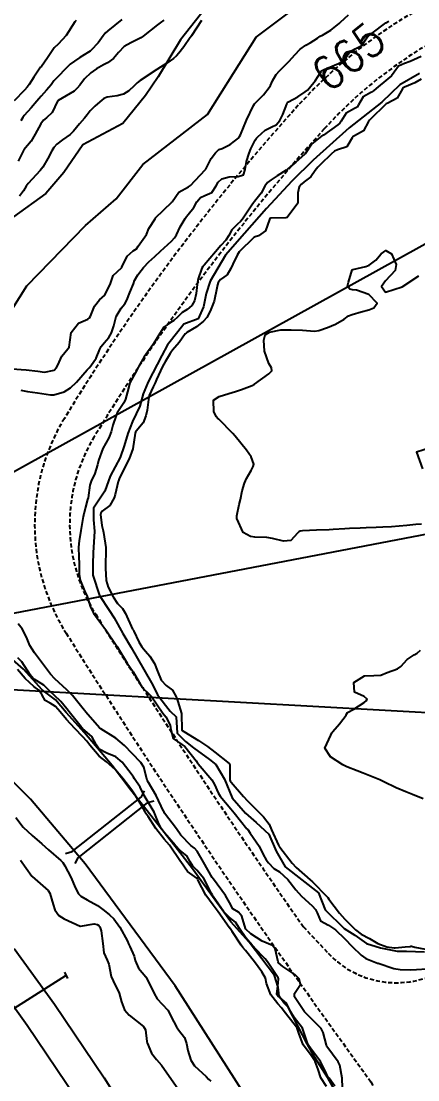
# Model space of a CAD drawing. Header units: metres. Extents: x 292545 to 299085, y 7450245 to 7463078.
# Drawn here: x 296191.6 to 296239.6, y 7458062.8 to 7458191.1 of the extents above; entities that cross this region are included whole.
import ezdxf
from ezdxf.enums import TextEntityAlignment as Align

# ---------------------------------------------------------------- set-up
doc = ezdxf.new("R2010")
doc.units = ezdxf.units.M
doc.linetypes.add('CONTINUO', pattern=[0])
doc.linetypes.add('DASHED', pattern=[0.75, 0.5, -0.25])
for name, color, linetype in [('Cotas', 45, 'Continuous'), ('Curvas de Nivel 1m', 11, 'Continuous'), ('Curvas de Nivel 5m', 15, 'Continuous'), ('Hidrografia', 140, 'Continuous'), ('Linha Férrea', 20, 'Continuous'), ('Pontes e viadutos', 190, 'Continuous'), ('Pórtico', 62, 'Continuous'), ('TEXTO', 45, 'Continuous'), ('Vias Secundárias', 230, 'DASHED')]:
    doc.layers.add(name, color=color, linetype=linetype)
doc.styles.add('Style-STANDARD', font='STANDARD.shx')

msp = doc.modelspace()

# ---------------------------------------------------------------- linework, layer by layer
at = {"layer": 'Curvas de Nivel 1m', "flags": 128}
for points, elevation in [([(296190.07, 7458148.99), (296191.6, 7458148.89), (296192.19, 7458148.85), (296193.6, 7458148.66), (296194.43, 7458148.57), (296195.6, 7458148.82), (296195.89, 7458149.11), (296196.03, 7458149.39), (296196.52, 7458150.48), (296197.26, 7458151.37), (296197.41, 7458151.6), (296197.65, 7458153.37), (296198.54, 7458154.48), (296199.68, 7458154.99), (296199.88, 7458155.14), (296199.98, 7458155.34), (296200.47, 7458156.56), (296201.07, 7458157.33), (296201.42, 7458157.61), (296201.71, 7458157.88), (296202.42, 7458159.31), (296202.75, 7458160.29), (296203.75, 7458161.22), (296203.79, 7458161.26), (296203.79, 7458161.29), (296204.42, 7458162.63), (296205.17, 7458163.28), (296205.55, 7458163.5), (296205.78, 7458163.81), (296206.39, 7458164.66), (296206.77, 7458165.26), (296207.07, 7458165.99), (296207.82, 7458167.15), (296207.85, 7458167.22), (296207.86, 7458167.25), (296209.84, 7458169.18), (296209.86, 7458169.2), (296209.87, 7458169.22), (296210.7, 7458170.37), (296211.87, 7458171.04), (296211.97, 7458171.1), (296212.1, 7458171.2), (296213.89, 7458173.09), (296213.93, 7458173.14), (296213.94, 7458173.17), (296214.6, 7458174.47), (296215.15, 7458175.16), (296215.53, 7458175.54), (296215.92, 7458175.68), (296216.9, 7458176.17), (296217.94, 7458176.95), (296218.01, 7458177.06), (296218.05, 7458177.13), (296218.16, 7458177.34), (296218.87, 7458179.12), (296219.75, 7458180.87), (296219.87, 7458181.1), (296219.92, 7458181.16), (296219.98, 7458181.22), (296220.93, 7458182.16), (296221.65, 7458183.08), (296221.78, 7458183.32), (296222.02, 7458183.88), (296222.47, 7458184.63), (296222.87, 7458185.07), (296224.05, 7458186.27), (296224.72, 7458187.04), (296225.39, 7458187.71), (296226.07, 7458188.21), (296226.61, 7458188.49), (296227.49, 7458189.02), (296227.82, 7458189.28), (296228.09, 7458189.41), (296229.09, 7458190), (296230.1, 7458190.81), (296230.19, 7458190.89), (296230.27, 7458190.98), (296231.23, 7458191.86)], 664), ([(296198.25, 7458191.2), (296198.1, 7458191.01), (296197.03, 7458189.38), (296196.07, 7458188.33), (296195.58, 7458187.88), (296195.25, 7458187.4), (296194.8, 7458186.65), (296194.04, 7458185.62), (296193.94, 7458185.51), (296193.87, 7458185.41), (296193.13, 7458184.31), (296192.57, 7458183.42), (296192.34, 7458183.1), (296192.01, 7458182.73), (296190.76, 7458181.45)], 667), ([(296213.43, 7458191.18), (296212.21, 7458189.32), (296212.13, 7458189.2), (296212.08, 7458189.13), (296211.29, 7458187.99), (296210.69, 7458187.21), (296210.39, 7458186.88), (296210.05, 7458186.58), (296209.25, 7458186.03), (296208.03, 7458185.24), (296206.02, 7458183.92), (296205.65, 7458183.64), (296205.29, 7458183.28), (296204.62, 7458182.66), (296204, 7458182.27), (296203.23, 7458182.07), (296201.99, 7458181.89), (296201.59, 7458181.72), (296201.11, 7458181.33), (296200.53, 7458180.78), (296199.97, 7458180.23), (296199.57, 7458179.75), (296199.25, 7458179.35), (296198.67, 7458178.64), (296197.95, 7458177.76), (296197.52, 7458177.37), (296196.61, 7458176.71), (296195.92, 7458176.18), (296195.54, 7458175.77), (296195.32, 7458175.4), (296194.83, 7458174.47), (296194.21, 7458173.41), (296194.07, 7458173.22), (296193.89, 7458173.01), (296192.45, 7458171.43), (296192.21, 7458171.1), (296191.86, 7458170.52), (296191.39, 7458169.91)], 664), ([(296203.79, 7458191.29), (296202.09, 7458189.94), (296201.77, 7458189.64), (296201.53, 7458189.33), (296200.93, 7458188.48), (296200.07, 7458187.58), (296199.94, 7458187.46), (296199.76, 7458187.34), (296198.71, 7458186.7), (296198.05, 7458186.25), (296197.54, 7458185.87), (296197.02, 7458185.38), (296196.02, 7458184.37), (296195.56, 7458183.85), (296195.22, 7458183.4), (296194.68, 7458182.73), (296194, 7458182), (296193.72, 7458181.69), (296193.49, 7458181.42), (296192.81, 7458180.59), (296191.97, 7458179.67), (296191.86, 7458179.54), (296191.79, 7458179.43), (296191.56, 7458179.04)], 666), ([(296240.03, 7458184.09), (296239.27, 7458183.63), (296238.02, 7458183.12), (296237.87, 7458183.03), (296237.77, 7458182.89), (296237.12, 7458181.77), (296235.99, 7458181.16), (296235.82, 7458181.07), (296235.65, 7458180.92), (296233.97, 7458179.3), (296233.78, 7458179.12), (296233.65, 7458178.94), (296233.07, 7458177.82), (296231.95, 7458177.2), (296231.8, 7458177.11), (296231.69, 7458176.96), (296231.03, 7458175.87), (296229.92, 7458175.52), (296229.55, 7458175.35), (296229.13, 7458174.99), (296227.9, 7458173.76), (296227.52, 7458173.39), (296227.2, 7458173.02), (296226.68, 7458172.22), (296225.87, 7458171.62), (296225.54, 7458171.36), (296225.25, 7458171.04), (296225.1, 7458170.29), (296225.12, 7458169.04), (296223.83, 7458167.31), (296223.63, 7458167.26), (296221.82, 7458167.22), (296221.73, 7458167.17), (296221.69, 7458167.08), (296221.2, 7458165.69), (296220.34, 7458165.09), (296219.92, 7458164.98), (296219.79, 7458164.87), (296217.98, 7458163.13), (296217.77, 7458162.74), (296217.24, 7458161.65), (296217, 7458161.14), (296216.53, 7458160.35), (296215.73, 7458159.77), (296215.46, 7458159.42), (296215.37, 7458159.16), (296215.3, 7458158.74), (296214.95, 7458157.16), (296214.49, 7458155.97), (296214.09, 7458155.17), (296213.68, 7458154.75), (296212.81, 7458154.05), (296211.66, 7458153.35), (296211.56, 7458153.29), (296211.47, 7458153.2), (296210.71, 7458152.14), (296209.93, 7458151.22), (296209.79, 7458151.06), (296209.63, 7458150.81), (296209.04, 7458149.8), (296208.73, 7458149.23), (296208, 7458147.65), (296207.82, 7458147.25), (296207.58, 7458146.79), (296207.1, 7458145.72), (296207.01, 7458145.26), (296206.84, 7458143.96), (296206.68, 7458143.26), (296206.36, 7458142.42), (296205.51, 7458141.41), (296205.43, 7458141.27), (296205.39, 7458141.15), (296205.1, 7458139.28), (296204.69, 7458138.07), (296204.26, 7458137.29), (296203.45, 7458135.62), (296203.37, 7458135.38), (296203.35, 7458135.3), (296202.98, 7458133.75), (296202.84, 7458133.31), (296202.32, 7458132.4), (296201.4, 7458131.7), (296201.24, 7458131.47), (296201.22, 7458131.32), (296201.38, 7458129.96), (296201.52, 7458129.32), (296201.58, 7458129.11), (296201.86, 7458127.31), (296201.86, 7458126.79), (296201.8, 7458125.32), (296201.82, 7458124.81), (296201.88, 7458123.31), (296202.12, 7458122.48), (296202.72, 7458121.31), (296203.26, 7458120.51), (296203.87, 7458119.9), (296204.23, 7458119.29), (296205.09, 7458117.41), (296205.19, 7458117.27), (296205.2, 7458117.24), (296205.22, 7458117.17), (296205.83, 7458115.89), (296206.2, 7458115.27), (296206.67, 7458114.73), (296207.19, 7458114.14), (296207.76, 7458113.24), (296208.1, 7458112.31), (296208.57, 7458111.24), (296209.15, 7458110.6), (296209.94, 7458110.01), (296210.36, 7458109.21), (296210.58, 7458108.66), (296211.03, 7458107.2), (296211.03, 7458107.13), (296211.04, 7458105.2), (296211.05, 7458105.17), (296211.08, 7458105.14), (296211.28, 7458105), (296213.07, 7458103.9), (296214.15, 7458103.17), (296215.05, 7458102.5), (296216.79, 7458101.13), (296216.86, 7458100.96), (296216.87, 7458099.13), (296216.9, 7458099.02), (296217.01, 7458098.87), (296218.53, 7458097.11), (296218.99, 7458096.62), (296220.5, 7458095.09), (296220.96, 7458094.66), (296221.65, 7458093.78), (296221.91, 7458093.08), (296222.76, 7458091.22), (296222.86, 7458091.06), (296222.88, 7458091.03), (296222.91, 7458091), (296224.42, 7458089.04), (296224.89, 7458088.54), (296226.6, 7458087.02), (296226.87, 7458086.77), (296228.62, 7458084.99), (296228.72, 7458084.87), (296228.84, 7458084.7), (296230.13, 7458082.98), (296230.81, 7458082.24), (296232.1, 7458080.96), (296232.79, 7458080.46), (296233.77, 7458079.92), (296234.78, 7458079.3), (296235.87, 7458078.91), (296236.77, 7458078.78), (296236.9, 7458078.78), (296238.11, 7458078.89), (296238.69, 7458078.96), (296238.77, 7458078.98), (296238.87, 7458078.98), (296239.27, 7458078.87), (296240.55, 7458078.64)], 664), ([(296240.09, 7458130.15), (296239.38, 7458130.08), (296238.29, 7458129.97), (296237.38, 7458129.88), (296236.46, 7458129.82), (296235.38, 7458129.76), (296234.57, 7458129.73), (296233.37, 7458129.69), (296232.66, 7458129.66), (296231.37, 7458129.59), (296230.79, 7458129.56), (296229.38, 7458129.48), (296228.91, 7458129.46), (296227.38, 7458129.41), (296225.67, 7458129.33), (296225.38, 7458129.28), (296225.22, 7458129.2), (296225.08, 7458129.04), (296224.25, 7458128.16), (296223.36, 7458128.08), (296222.02, 7458128.41), (296221.36, 7458128.53), (296219.89, 7458128.57), (296219.37, 7458128.65), (296218.5, 7458129.12), (296217.71, 7458130.81), (296217.71, 7458131.13), (296218.01, 7458132.52), (296218.14, 7458133.12), (296218.36, 7458134.19), (296218.65, 7458135.12), (296218.88, 7458135.68), (296219.46, 7458136.64), (296219.69, 7458137.11), (296219.78, 7458137.41), (296219.47, 7458138.29), (296218.87, 7458139.12), (296217.51, 7458140.79), (296217.21, 7458141.13), (296215.53, 7458142.85), (296215.38, 7458143), (296215.26, 7458143.15), (296214.94, 7458143.76), (296214.87, 7458145.16), (296215.57, 7458145.59), (296216.75, 7458145.96), (296217.57, 7458146.21), (296218.26, 7458146.44), (296219.58, 7458146.96), (296219.86, 7458147.11), (296221.6, 7458148.37), (296221.95, 7458148.72), (296221.9, 7458149.08), (296221.61, 7458149.6), (296221.06, 7458151.09), (296221, 7458152.44), (296221.14, 7458153.09), (296221.66, 7458153.41), (296223.06, 7458153.67), (296223.66, 7458153.69), (296224.28, 7458153.67), (296225.66, 7458153.63), (296227.14, 7458153.53), (296227.66, 7458153.6), (296228.68, 7458153.98), (296229.67, 7458154.36), (296230.71, 7458154.97), (296231.25, 7458155.4), (296231.68, 7458155.55), (296232.77, 7458155.86), (296233.69, 7458156.13), (296234.29, 7458156.34), (296234.71, 7458156.93), (296233.71, 7458157.97), (296232.2, 7458158.48), (296231.72, 7458158.55), (296231.39, 7458158.63), (296231.12, 7458158.97), (296231.23, 7458159.47), (296231.69, 7458160.96), (296231.75, 7458160.99), (296233.34, 7458161.36), (296233.75, 7458161.54), (296234.55, 7458162.14), (296235.2, 7458162.92), (296235.78, 7458163.29), (296236.46, 7458162.9), (296237.03, 7458161.62), (296236.9, 7458160.9), (296235.73, 7458159.61), (296235.22, 7458158.93), (296235.72, 7458158.25), (296237.72, 7458158.89), (296239.74, 7458160.24)], 664), ([(296240.99, 7458139.36), (296239.48, 7458138.87), (296240.22, 7458136.86)], 664), ([(296240.28, 7458096.86), (296238.99, 7458097.37), (296238.19, 7458097.68), (296237, 7458098.19), (296235.51, 7458098.92), (296235.02, 7458099.16), (296234.62, 7458099.32), (296233.02, 7458099.94), (296232.3, 7458100.22), (296231.03, 7458100.74), (296230.56, 7458100.97), (296229.05, 7458101.95), (296228.39, 7458103), (296229.08, 7458104.55), (296229.24, 7458104.83), (296229.34, 7458104.99), (296230.13, 7458105.94), (296230.94, 7458106.97), (296230.99, 7458107.09), (296231.11, 7458107.32), (296231.88, 7458107.73), (296233.13, 7458108.54), (296233.36, 7458108.71), (296233.48, 7458108.94), (296233.14, 7458109.26), (296231.95, 7458109.77), (296231.89, 7458110.96), (296233.16, 7458111.77), (296234.29, 7458111.8), (296235.16, 7458111.84), (296235.93, 7458112.15), (296237.17, 7458112.61), (296237.57, 7458112.89), (296238.34, 7458113.73), (296239.19, 7458114.29), (296239.54, 7458114.52), (296239.96, 7458114.86)], 664), ([(296229.6, 7458062.02), (296228.88, 7458063), (296228.74, 7458063.15), (296228.59, 7458063.5), (296227.85, 7458065.01), (296226.63, 7458066.64), (296226.35, 7458067.02), (296226.2, 7458067.46), (296225.68, 7458069.03), (296224.67, 7458070.34), (296224.21, 7458071.05), (296223.72, 7458072.08), (296222.7, 7458072.97), (296222.6, 7458073.07), (296222.56, 7458073.22), (296222.72, 7458074.52), (296222.77, 7458075.07), (296222.72, 7458075.16), (296221.41, 7458077.08), (296221.14, 7458077.47), (296220.76, 7458077.85), (296219.59, 7458079.1), (296218.79, 7458080), (296218.02, 7458081.12), (296217.56, 7458081.88), (296216.82, 7458082.46), (296216.15, 7458083.15), (296214.84, 7458085.02), (296214.75, 7458085.16), (296214.64, 7458085.37), (296213.73, 7458087.17), (296212.88, 7458088.2), (296212.38, 7458088.68), (296212.07, 7458089.19), (296211.64, 7458089.94), (296210.91, 7458090.54), (296210.23, 7458091.22), (296208.94, 7458092.74), (296208.56, 7458093.23), (296208.19, 7458094), (296207.71, 7458095.24), (296206.98, 7458096.45), (296206.5, 7458097.26), (296205.99, 7458098.25), (296205.32, 7458099.28), (296205.2, 7458099.46), (296205.02, 7458099.72), (296203.82, 7458101.29), (296203.04, 7458101.95), (296201.98, 7458102.38), (296201.06, 7458102.87), (296200.71, 7458103.33), (296200.15, 7458104.41), (296199.08, 7458105.33), (296199.06, 7458105.35), (296198.86, 7458105.57), (296197.42, 7458107.37), (296197.12, 7458107.77), (296196.4, 7458108.66), (296195.58, 7458109.39), (296195.14, 7458109.83), (296194.35, 7458110.61), (296193.15, 7458111.33), (296193.04, 7458111.42), (296192.7, 7458111.89), (296191.67, 7458113.44), (296191.19, 7458113.92)], 664), ([(296228.57, 7458061.99), (296227.88, 7458063.01), (296227.58, 7458064.02), (296227.22, 7458065.01), (296226.62, 7458065.84), (296225.76, 7458067.03), (296225.24, 7458068.45), (296225.03, 7458069.04), (296224.66, 7458069.53), (296223.45, 7458071.06), (296223.14, 7458071.52), (296222.69, 7458072.01), (296221.82, 7458073.08), (296221.32, 7458074.48), (296221.17, 7458075.09), (296220.73, 7458075.87), (296219.86, 7458077.1), (296218.77, 7458078.46), (296218.46, 7458078.81), (296218.25, 7458079.12), (296217.16, 7458080.77), (296216.89, 7458081.14), (296216.85, 7458081.19), (296216.8, 7458081.24), (296215.45, 7458083.15), (296214.83, 7458083.97), (296213.96, 7458085.17), (296213.01, 7458087.04), (296212.94, 7458087.18), (296212.87, 7458087.24), (296211.73, 7458088.04), (296210.93, 7458089.21), (296210.91, 7458089.23), (296210.89, 7458089.26), (296209.54, 7458091.22), (296208.93, 7458091.96), (296207.9, 7458093.24), (296206.96, 7458094.72), (296206.74, 7458095.03), (296206.62, 7458095.26), (296206.22, 7458096.01), (296205.42, 7458097.27), (296205.25, 7458097.53), (296205, 7458097.9), (296203.9, 7458099.29), (296203.02, 7458100.36), (296201.94, 7458101.31), (296201.04, 7458102.02), (296199.9, 7458103.34), (296199.56, 7458103.83), (296199.07, 7458104.36), (296198.1, 7458105.36), (296197.1, 7458106.48), (296196.33, 7458107.38), (296195.76, 7458108.03), (296195.12, 7458108.43), (296194.49, 7458108.77), (296194.13, 7458109.4), (296193.72, 7458110), (296193.14, 7458110.46), (296192.08, 7458111.43), (296191.17, 7458112.52)], 663), ([(296190.95, 7458094.59), (296191.83, 7458093.43), (296192.93, 7458092.42), (296194.09, 7458091.41), (296194.91, 7458090.67), (296196.41, 7458089.38), (296196.64, 7458089.13), (296196.89, 7458088.74), (296197.6, 7458087.36), (296198.19, 7458086.02), (296198.55, 7458085.35), (296198.84, 7458085.06), (296199.58, 7458084.6), (296200.83, 7458083.92), (296201.18, 7458083.68), (296201.64, 7458083.32), (296202.31, 7458082.8), (296202.81, 7458082.3), (296203.55, 7458081.29), (296204.47, 7458079.59), (296204.61, 7458079.28), (296204.77, 7458078.93), (296205.27, 7458077.79), (296205.42, 7458077.27), (296205.8, 7458076.32), (296206.68, 7458075.26), (296206.73, 7458075.19), (296207.38, 7458073.92), (296207.72, 7458073.24), (296208.07, 7458072.61), (296208.69, 7458071.94), (296209.34, 7458071.22), (296210.07, 7458069.81), (296210.39, 7458069.21), (296210.65, 7458068.85), (296211.36, 7458067.92), (296211.62, 7458067.2), (296211.79, 7458066.35), (296212.16, 7458065.19), (296212.6, 7458064.5), (296213.99, 7458063.17), (296214.3, 7458062.88), (296214.58, 7458062.62)], 663), ([(296191.5, 7458089.43), (296192.87, 7458087.49), (296192.94, 7458087.42), (296194.85, 7458085.75), (296195.07, 7458085.4), (296195.47, 7458084.04), (296195.69, 7458083.39), (296196.15, 7458082.71), (296196.81, 7458082.31), (296198.73, 7458081.43), (296198.8, 7458081.41), (296200.43, 7458081.71), (296200.81, 7458081.63), (296200.99, 7458081.51), (296201.12, 7458081.33), (296201.27, 7458080.85), (296201.47, 7458079.32), (296201.62, 7458078.18), (296202, 7458077.31), (296202.23, 7458076.79), (296202.5, 7458075.3), (296202.73, 7458074.79), (296203.45, 7458073.29), (296203.73, 7458072.25), (296204.09, 7458071.29), (296204.67, 7458070.62), (296206.41, 7458069.26), (296206.65, 7458068.85), (296206.83, 7458067.45), (296206.87, 7458067.26), (296207.37, 7458066), (296208, 7458065.24), (296208.6, 7458064.57), (296209.51, 7458063.22), (296210.57, 7458061.73)], 664)]:
    msp.add_lwpolyline(points, dxfattribs=dict(at, elevation=elevation))
at = {"layer": 'Curvas de Nivel 5m', "elevation": 665, "flags": 128}
for points in [[(296208.87, 7458191.23), (296208.43, 7458190.91), (296208.1, 7458190.65), (296206.39, 7458189.27), (296206.08, 7458189.07), (296204.87, 7458188.48), (296204.07, 7458188.03), (296203.37, 7458187.3), (296202.79, 7458186.57), (296202.04, 7458186.04), (296201.57, 7458185.8), (296200.73, 7458185.33), (296200.31, 7458185.06), (296200.03, 7458184.85), (296199.27, 7458184.1), (296198.68, 7458183.35), (296198.39, 7458182.97), (296198.01, 7458182.62), (296196.08, 7458181.47), (296195.99, 7458181.41), (296195.33, 7458180.04), (296194.67, 7458179.4), (296194.28, 7458179.09), (296193.96, 7458178.65), (296193.29, 7458177.42), (296192.79, 7458176.57), (296191.91, 7458175.52), (296191.88, 7458175.47), (296191.86, 7458175.44), (296191.22, 7458174.12)], [(296191.57, 7458146.36), (296192.37, 7458146.22), (296193.57, 7458146.06), (296195.14, 7458145.83), (296195.57, 7458145.82), (296196.79, 7458146.16), (296197.58, 7458146.67), (296198.28, 7458147.36), (296199.6, 7458148.85), (296199.83, 7458149.1), (296200.04, 7458149.34), (296200.67, 7458150.27), (296201.12, 7458151.33), (296201.28, 7458151.68), (296201.64, 7458152.13), (296202.22, 7458152.74), (296202.54, 7458153.31), (296202.8, 7458154.17), (296203.09, 7458155.3), (296203.69, 7458156.32), (296204.16, 7458156.83), (296204.39, 7458157.28), (296204.76, 7458158.23), (296205.18, 7458159.28), (296205.34, 7458159.66), (296205.74, 7458160.34), (296206.13, 7458160.88), (296206.41, 7458161.26), (296207.07, 7458161.94), (296207.77, 7458162.56), (296208.47, 7458163.24), (296209.79, 7458164.44), (296210.18, 7458164.82), (296210.39, 7458165.21), (296210.84, 7458166.18), (296211.47, 7458167.2), (296211.61, 7458167.42), (296211.83, 7458167.67), (296212.5, 7458168.53), (296212.85, 7458169.19), (296213.31, 7458169.72), (296213.85, 7458169.97), (296214.7, 7458170.33), (296215.21, 7458171.16), (296215.44, 7458171.59), (296215.88, 7458171.99), (296216.78, 7458172.24), (296217.88, 7458172.28), (296218.53, 7458172.48), (296218.74, 7458173.12), (296218.9, 7458174.11), (296219.22, 7458175.11), (296219.42, 7458175.61), (296219.94, 7458176.69), (296220.1, 7458176.94), (296220.24, 7458177.1), (296221.16, 7458177.88), (296221.96, 7458178.31), (296222.49, 7458178.54), (296222.92, 7458179.07), (296223.27, 7458179.77), (296223.75, 7458181.06), (296223.83, 7458181.22), (296223.99, 7458181.32), (296225.12, 7458181.92), (296226.01, 7458182.52), (296226.29, 7458182.75), (296226.53, 7458183.02), (296227.19, 7458183.85), (296227.91, 7458185.01), (296227.96, 7458185.08), (296228.03, 7458185.13), (296228.28, 7458185.25), (296230.04, 7458185.98), (296230.67, 7458186.35), (296231.12, 7458186.97), (296231.56, 7458187.46), (296232.06, 7458187.74), (296232.85, 7458188.17), (296233.37, 7458188.95), (296233.68, 7458189.35), (296234.09, 7458189.65), (296235.77, 7458190.91), (296236.11, 7458191.12)], [(296240.05, 7458186.83), (296238.72, 7458186.21), (296238.04, 7458185.97), (296237.28, 7458185.66), (296236.78, 7458184.9), (296236.46, 7458184.48), (296236.02, 7458184.11), (296234.58, 7458182.93), (296234.27, 7458182.67), (296234.01, 7458182.51), (296233.03, 7458181.91), (296232.46, 7458180.96), (296232.27, 7458180.67), (296231.98, 7458180.5), (296230.97, 7458179.97), (296230.36, 7458178.98), (296230.2, 7458178.74), (296229.96, 7458178.55), (296228.23, 7458177.29), (296227.94, 7458177.12), (296227.87, 7458177.08), (296227.76, 7458177.01), (296226.77, 7458176.18), (296225.99, 7458175.03), (296225.96, 7458174.99), (296225.91, 7458174.94), (296224.86, 7458174), (296223.89, 7458173.21), (296223.81, 7458173.14), (296223.7, 7458173.06), (296222.61, 7458172.34), (296221.87, 7458171.88), (296221.41, 7458171.54), (296221.12, 7458171.09), (296220.67, 7458170.27), (296219.84, 7458169.24), (296219.74, 7458169.1), (296219.54, 7458168.8), (296218.39, 7458167.12), (296218.14, 7458166.81), (296217.81, 7458166.51), (296217.12, 7458165.82), (296216.75, 7458165.14), (296216.38, 7458164.55), (296215.78, 7458163.9), (296215.14, 7458163.16), (296213.76, 7458161.54), (296213.58, 7458161.35), (296213.48, 7458161.18), (296213.03, 7458159.89), (296212.92, 7458159.19), (296212.8, 7458158.1), (296212.58, 7458157.19), (296212.26, 7458156.63), (296211.69, 7458156.15), (296211.11, 7458155.79), (296210.51, 7458155.21), (296210.07, 7458154.82), (296209.67, 7458154.59), (296208.87, 7458154.02), (296208.38, 7458153.24), (296207.64, 7458151.98), (296207.32, 7458151.57), (296207.08, 7458151.26), (296206.48, 7458150.4), (296205.83, 7458149.27), (296205.76, 7458149.11), (296205.6, 7458148.8), (296204.76, 7458147.28), (296204.47, 7458146.19), (296204.23, 7458145.29), (296204.01, 7458144.84), (296203.55, 7458144.13), (296203.23, 7458143.61), (296203.08, 7458143.3), (296202.7, 7458142.13), (296202.49, 7458141.31), (296202.23, 7458140.59), (296201.49, 7458139.32), (296200.95, 7458137.85), (296200.82, 7458137.33), (296200.5, 7458136.28), (296200.08, 7458135.33), (296199.92, 7458134.85), (296199.69, 7458133.34), (296199.64, 7458133.11), (296199.4, 7458132.21), (296199.17, 7458131.34), (296199.11, 7458131.06), (296198.82, 7458129.35), (296198.62, 7458128.1), (296198.55, 7458127.36), (296198.56, 7458126.13), (296198.6, 7458125.36), (296198.61, 7458124.05), (296198.72, 7458123.36), (296199.28, 7458122.06), (296199.58, 7458121.35), (296199.99, 7458120.07), (296200.36, 7458119.33), (296201.24, 7458118.15), (296201.84, 7458117.31), (296203.2, 7458115.34), (296203.22, 7458115.32), (296203.23, 7458115.3), (296203.26, 7458115.24), (296204.44, 7458113.29), (296205.17, 7458112.24), (296205.72, 7458111.27), (296206.23, 7458110.35), (296207.14, 7458109.49), (296207.38, 7458109.25), (296207.99, 7458108.37), (296208.77, 7458107.23), (296209.11, 7458106.77), (296209.64, 7458105.77), (296209.72, 7458105.22), (296210, 7458104.15), (296211.07, 7458103.44), (296211.41, 7458103.2), (296212.77, 7458101.45), (296212.94, 7458101.18), (296212.98, 7458101.13), (296213.03, 7458101.09), (296214.68, 7458099.16), (296215.01, 7458098.59), (296215.44, 7458097.59), (296215.71, 7458097.15), (296216.97, 7458095.62), (296217.38, 7458095.13), (296218.94, 7458093.22), (296219.03, 7458093.11), (296219.34, 7458092.7), (296220.4, 7458091.1), (296220.9, 7458090.11), (296221.27, 7458089.46), (296221.53, 7458089.08), (296222.21, 7458088.39), (296222.88, 7458087.99), (296223.89, 7458087.05), (296224.85, 7458085.81), (296225.55, 7458085.03), (296226.83, 7458083.87), (296227.26, 7458083.44), (296227.44, 7458083.01), (296227.86, 7458082.05), (296228.8, 7458081.55), (296229.65, 7458080.98), (296230.78, 7458079.86), (296231.7, 7458078.96), (296232.76, 7458077.9), (296233.32, 7458077.5), (296234.75, 7458076.94), (296234.82, 7458076.92), (296236.74, 7458076.29), (296237.48, 7458076.15), (296238.74, 7458076.11), (296239.47, 7458076.14), (296240.74, 7458076.23)], [(296230.56, 7458060.96), (296230.49, 7458062.88), (296230.48, 7458062.97), (296230.18, 7458064.55), (296229.98, 7458064.98), (296228.63, 7458066.83), (296228.56, 7458066.99), (296228.16, 7458068.51), (296227.91, 7458069), (296226.67, 7458070.28), (296225.9, 7458071.03), (296224.7, 7458072.84), (296224.68, 7458073.02), (296224.68, 7458073.04), (296224.7, 7458073.23), (296225.41, 7458074.33), (296225.28, 7458075.03), (296224.73, 7458075.57), (296223.28, 7458076.53), (296222.75, 7458076.98), (296222.71, 7458077.07), (296222.37, 7458078.66), (296222.03, 7458079.07), (296220.78, 7458079.61), (296219.41, 7458080.49), (296218.8, 7458081.03), (296218.76, 7458081.11), (296218.33, 7458082.63), (296217.92, 7458083.12), (296217.23, 7458083.53), (296216.83, 7458084.28), (296216.35, 7458085.14), (296214.87, 7458087.11), (296214.83, 7458087.16), (296214.72, 7458087.32), (296213.69, 7458089.17), (296212.91, 7458090.52), (296212.58, 7458090.86), (296212.14, 7458091.19), (296210.93, 7458092.43), (296210.41, 7458093.22), (296208.96, 7458095.11), (296208.9, 7458095.23), (296208.84, 7458095.35), (296207.93, 7458097.24), (296207.01, 7458098.81), (296206.86, 7458099.1), (296206.81, 7458099.25), (296206.44, 7458100.67), (296206.07, 7458101.26), (296205.05, 7458102.33), (296204.11, 7458103.29), (296203.07, 7458104.19), (296201.25, 7458105.32), (296201.08, 7458105.44), (296199.42, 7458107.35), (296199.29, 7458107.52), (296199.12, 7458107.76), (296197.82, 7458109.36), (296197.14, 7458110.05), (296195.68, 7458111.38), (296195.16, 7458111.95), (296194.05, 7458113.41), (296193.68, 7458113.91), (296193.19, 7458114.55), (296192.64, 7458115.43), (296192.22, 7458116.43), (296191.71, 7458117.44), (296191.24, 7458118.04)]]:
    msp.add_lwpolyline(points, dxfattribs=at)
at = {"layer": 'Hidrografia'}
for points in [[(296188.67, 7458153.35), (296192.29, 7458159.03), (296199.39, 7458166.34), (296203.08, 7458169.58), (296206.33, 7458173.71), (296214.16, 7458179.8), (296217.33, 7458184.81), (296220.07, 7458189.16), (296227.45, 7458194.73)], [(296214.52, 7458193.44), (296210.91, 7458188.85), (296208.18, 7458184.37), (296206.65, 7458182.08), (296203.91, 7458178.69), (296199.07, 7458176.13), (296196.78, 7458172.74), (296194.59, 7458170.23), (296190.65, 7458167.39)], [(296239.83, 7458184.76), (296237.47, 7458183.38), (296235.26, 7458181.27), (296231.32, 7458178.17), (296226.95, 7458174.27), (296224.37, 7458171.71), (296221.32, 7458168.39), (296218.64, 7458165.35), (296216.33, 7458162.73), (296214.47, 7458159.6), (296214.02, 7458158.08), (296213.67, 7458156.48), (296213.04, 7458155.03), (296211.3, 7458154.39), (296210.58, 7458153.46), (296209.32, 7458151.86), (296208.62, 7458150.56), (296206.99, 7458147.39), (296206.39, 7458145.92), (296205.98, 7458144.44), (296205.08, 7458142.59), (296204.5, 7458141.14), (296204.08, 7458139.63), (296203.6, 7458138.21), (296202.39, 7458135.96), (296201.74, 7458134.15), (296200.74, 7458132.67), (296200.36, 7458132.07), (296200.34, 7458130.67), (296200.46, 7458129.28), (296200.31, 7458126.68), (296200.29, 7458125.32), (296200.29, 7458123.94), (296201.09, 7458121.49), (296202.24, 7458119.7), (296202.85, 7458118.79), (296203.9, 7458116.89), (296204.93, 7458115.19), (296206.44, 7458112.51), (296207.54, 7458110.61), (296208.12, 7458109.45), (296209.65, 7458107.45), (296210.35, 7458106.77), (296210.48, 7458104.81), (296211.51, 7458103.81), (296212.46, 7458103.03), (296214.39, 7458101.61), (296215.17, 7458100.99), (296216.22, 7458099.23), (296217.15, 7458096.95), (296218.78, 7458095.12), (296220.07, 7458093.96), (296221.6, 7458092.58), (296222.47, 7458090.5), (296223.58, 7458088.59), (296227.62, 7458085.44), (296228.42, 7458083.39), (296230.73, 7458081.11), (296232.01, 7458080.31), (296233.42, 7458079.3), (296235.13, 7458078.77), (296237.14, 7458078.37), (296238.27, 7458078.4), (296240.45, 7458078.32)], [(296231.12, 7458058.79), (296228.72, 7458063.03), (296227.18, 7458065.51), (296226.24, 7458067.16), (296223.93, 7458071.58), (296223.42, 7458072.11), (296222.86, 7458072.94), (296222.71, 7458074), (296222.27, 7458075.45), (296219.19, 7458079.48), (296216.97, 7458081.93), (296212.36, 7458088.38), (296210.53, 7458090.71), (296206.85, 7458095.37), (296204.87, 7458097.91), (296202.6, 7458100.89), (296199.28, 7458104.84), (296197.03, 7458107.32), (296195.76, 7458108.85), (296194.14, 7458110.06), (296191.86, 7458112.56), (296189.61, 7458114.53)], [(296220.17, 7458058.62), (296210.24, 7458074.17), (296199.35, 7458088.95), (296192.73, 7458096.82), (296177.73, 7458111.85)]]:
    msp.add_lwpolyline(points, dxfattribs=at)
at = {"layer": 'Linha Férrea', "linetype": 'Continuous'}
for points in [[(296190.76, 7458078.7), (296195.64, 7458071.94), (296201.64, 7458063.03), (296207.94, 7458052.99), (296214.92, 7458040.82), (296220.29, 7458030.45), (296228.61, 7458012.61), (296231.36, 7458006.16), (296235.46, 7457995.98), (296241.74, 7457978.19), (296243.07, 7457973.84), (296244.34, 7457970.57), (296246.16, 7457964.24), (296247.74, 7457958.2), (296249.42, 7457951.48), (296250.75, 7457945.19), (296251.83, 7457940.34), (296252.28, 7457937.94), (296253.35, 7457931.78)], [(296187.51, 7458076.09), (296192.33, 7458069.41), (296198.26, 7458060.62), (296204.47, 7458050.71), (296211.36, 7458038.69), (296216.65, 7458028.49), (296224.9, 7458010.79), (296227.61, 7458004.44), (296231.65, 7457994.39), (296237.87, 7457976.78), (296239.23, 7457972.37), (296240.48, 7457969.13), (296242.23, 7457963.03), (296243.8, 7457957.06), (296245.45, 7457950.45), (296246.76, 7457944.21), (296247.83, 7457939.4), (296248.26, 7457937.11), (296249.33, 7457930.99)]]:
    msp.add_lwpolyline(points, dxfattribs=at)
at = {"layer": 'Pontes e viadutos'}
for points in [[(296196.95, 7458090.22), (296197.79, 7458090.46), (296206.17, 7458097.09), (296206.53, 7458097.8)], [(296207.67, 7458096.57), (296206.84, 7458096.34), (296198.46, 7458089.71), (296198.1, 7458089)]]:
    msp.add_lwpolyline(points, dxfattribs=at)
at = {"layer": 'Pórtico'}
for points in [[(296188.55, 7458070.11), (296197.02, 7458075.45)], [(296196.85, 7458075.84), (296197.19, 7458075.06)]]:
    msp.add_lwpolyline(points, dxfattribs=at)
at = {"layer": 'TEXTO', "linetype": 'CONTINUO'}
for points in [[(296159.07, 7458119, 0), (296249.94, 7458169.33, 0)], [(296162.6, 7458113.98, 0), (296269.02, 7458134.36, 0)], [(296165.54, 7458111.46, 0), (296297.02, 7458104.21, 0)]]:
    msp.add_polyline3d(points, dxfattribs=at)
at = {"layer": 'Vias Secundárias', "elevation": 665.18}
msp.add_lwpolyline([(296344.08, 7458203.38), (296305.98, 7458201.85), (296278.26, 7458201.02), (296263.17, 7458199.73, 0.189592), (296225.16, 7458180.9, 0.047292), (296196.83, 7458142.96, 0.284794), (296197.03, 7458116.94, 0.016792), (296233.96, 7458062.55), (296248.87, 7458031.23), (296265.73, 7457996.4), (296282.67, 7457956.64), (296291.43, 7457937.79), (296301.17, 7457910.58), (296304.02, 7457902.48), (296307.99, 7457899.19), (296308.67, 7457896.35), (296309.57, 7457894.1), (296311.74, 7457890.36), (296312.48, 7457886.33), (296312.78, 7457883.71)], format="xyb", dxfattribs=at)
msp.add_lwpolyline([(296336.89, 7458200.31), (296306.23, 7458197.61), (296278.51, 7458196.78), (296263.53, 7458195.5, 0.189592), (296228.31, 7458178.05, 0.047292), (296200.45, 7458140.75, 0.284794), (296200.62, 7458119.21, 0.011651), (296225.75, 7458081.36), (296228.78, 7458078.13, 0.367123), (296243.29, 7458076.46), (296282.63, 7458111.68), (296344.25, 7458169.2, 0.202811), (296344.44, 7458193.05, 0.194598)], format="xyb", close=True, dxfattribs=at)

# ---------------------------------------------------------------- texts
at = {"layer": 'Cotas', "style": 'Style-STANDARD'}
msp.add_text('665', height=4, rotation=38.7501, dxfattribs=at).set_placement((296231.23, 7458186.82, 665), align=Align.MIDDLE_CENTER)

doc.saveas('drawing.dxf')
